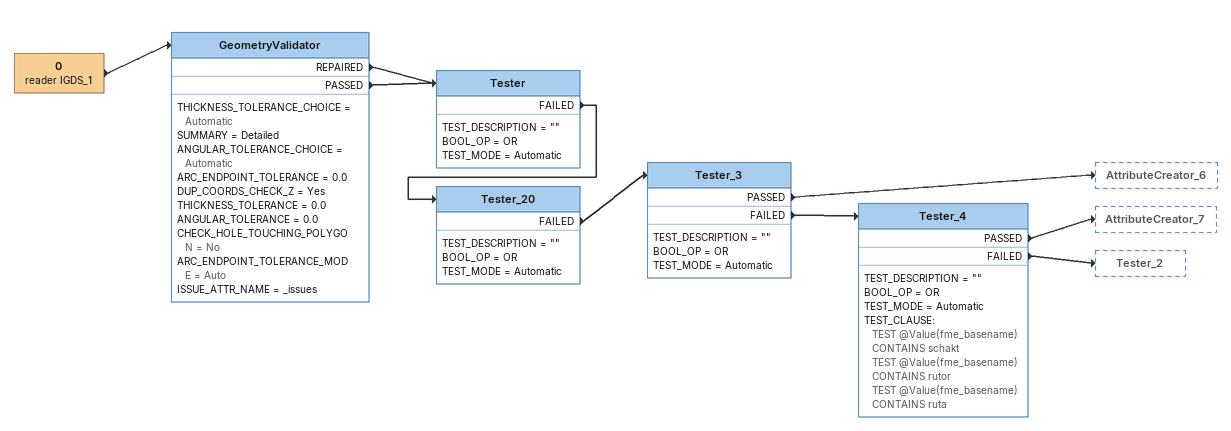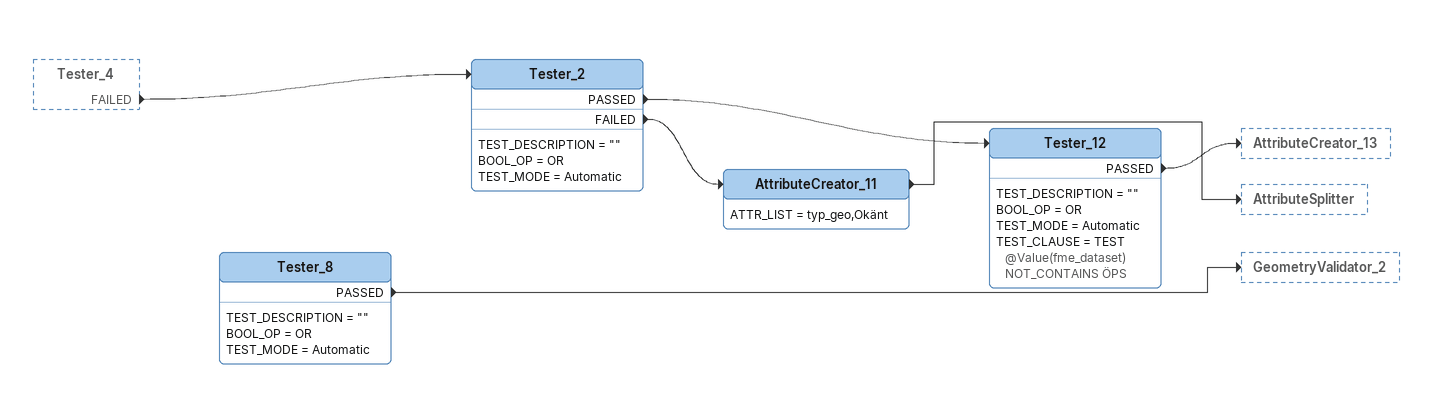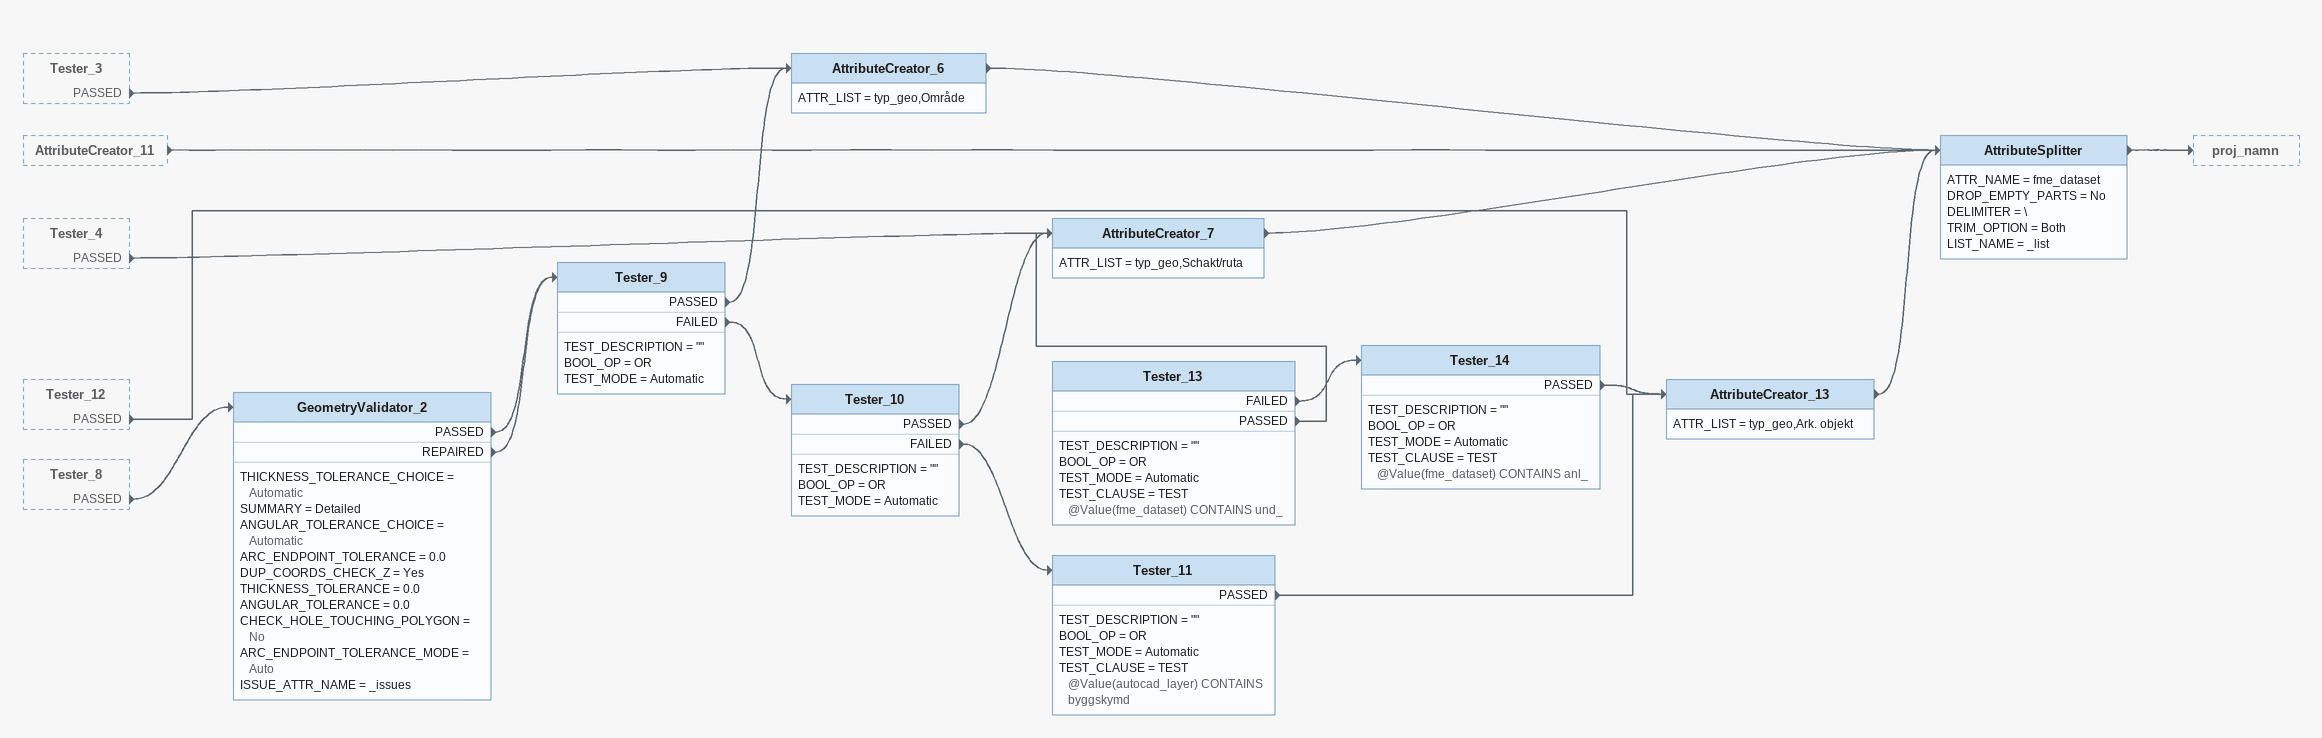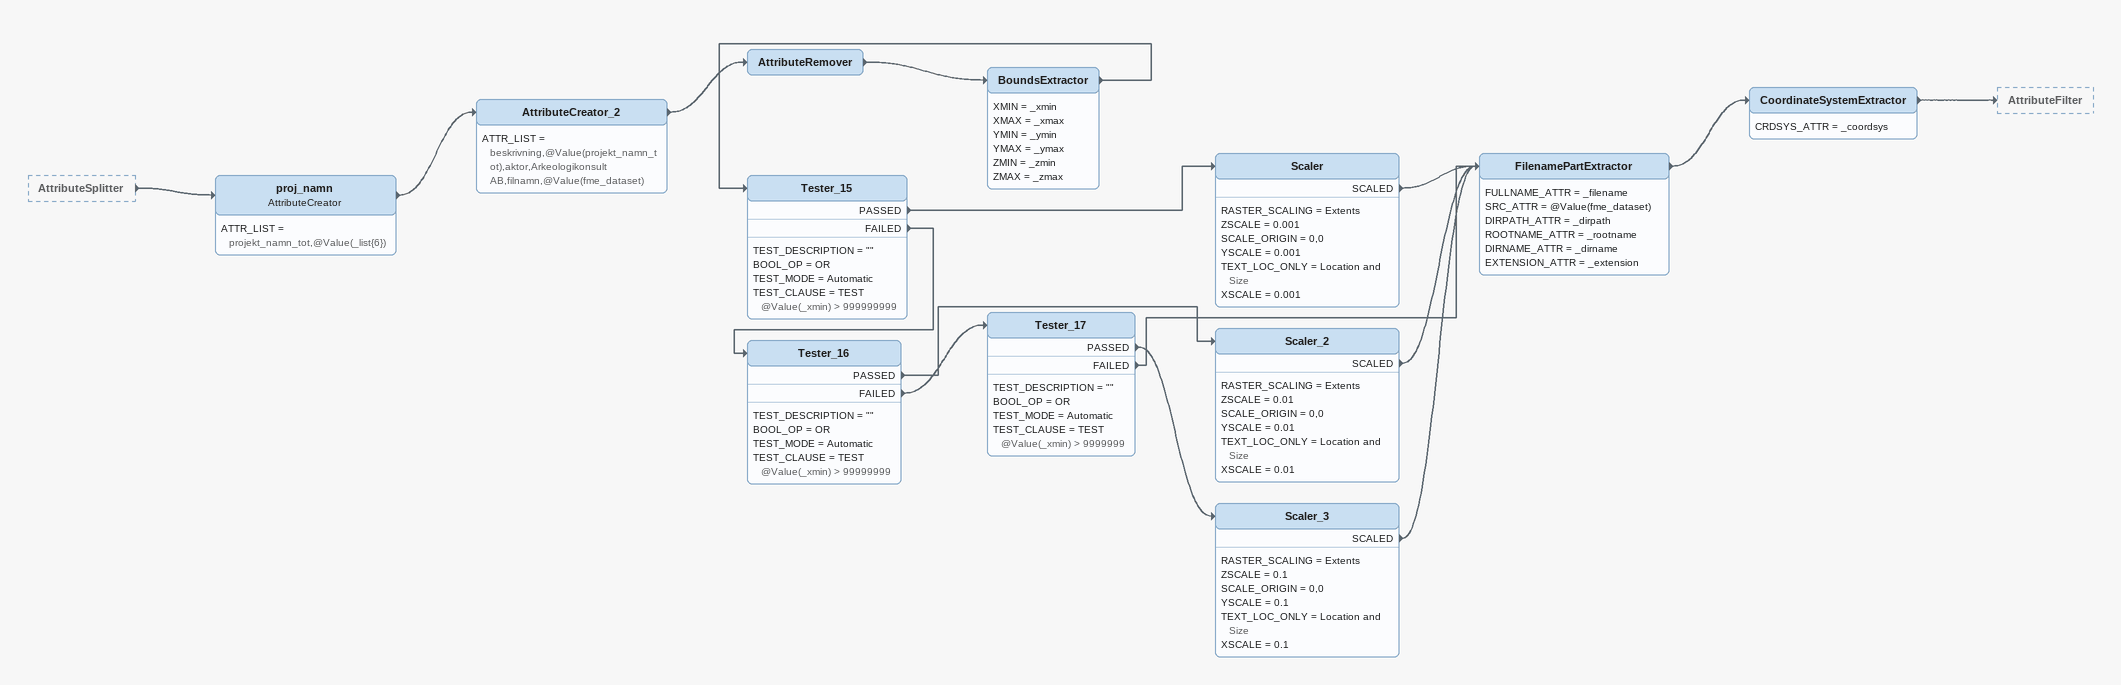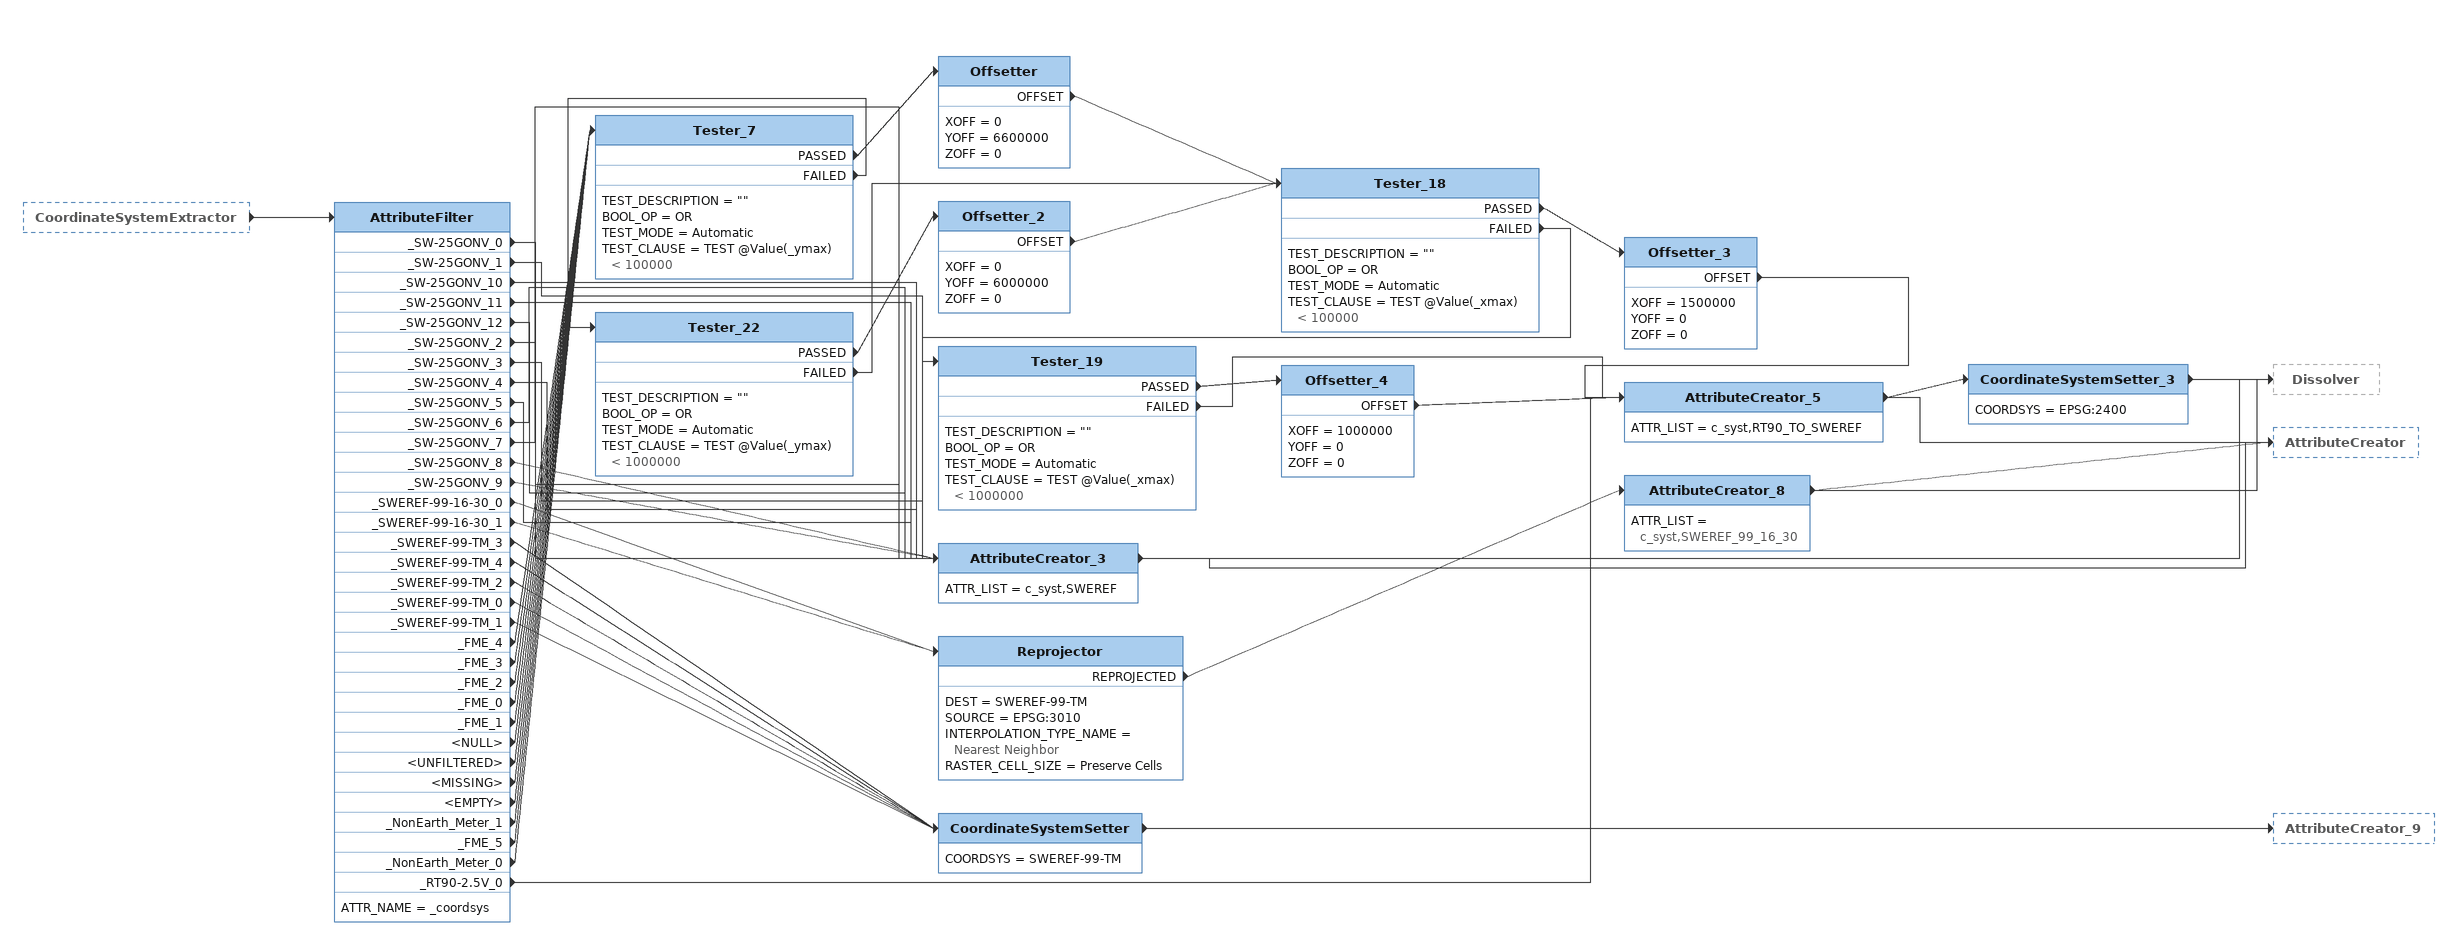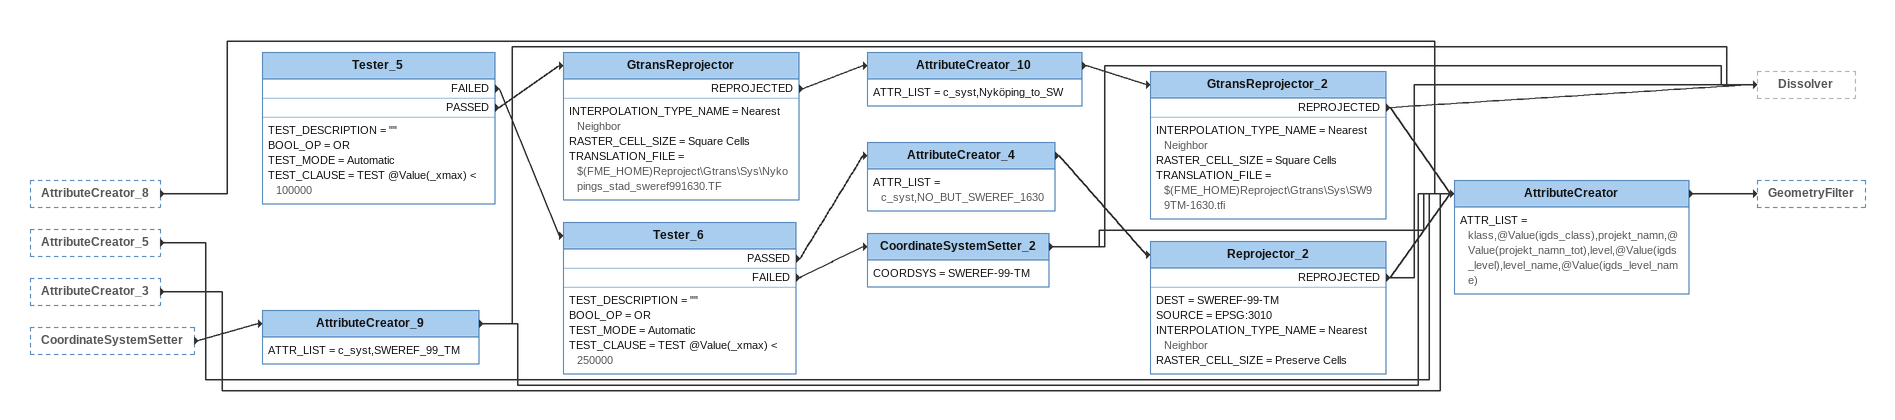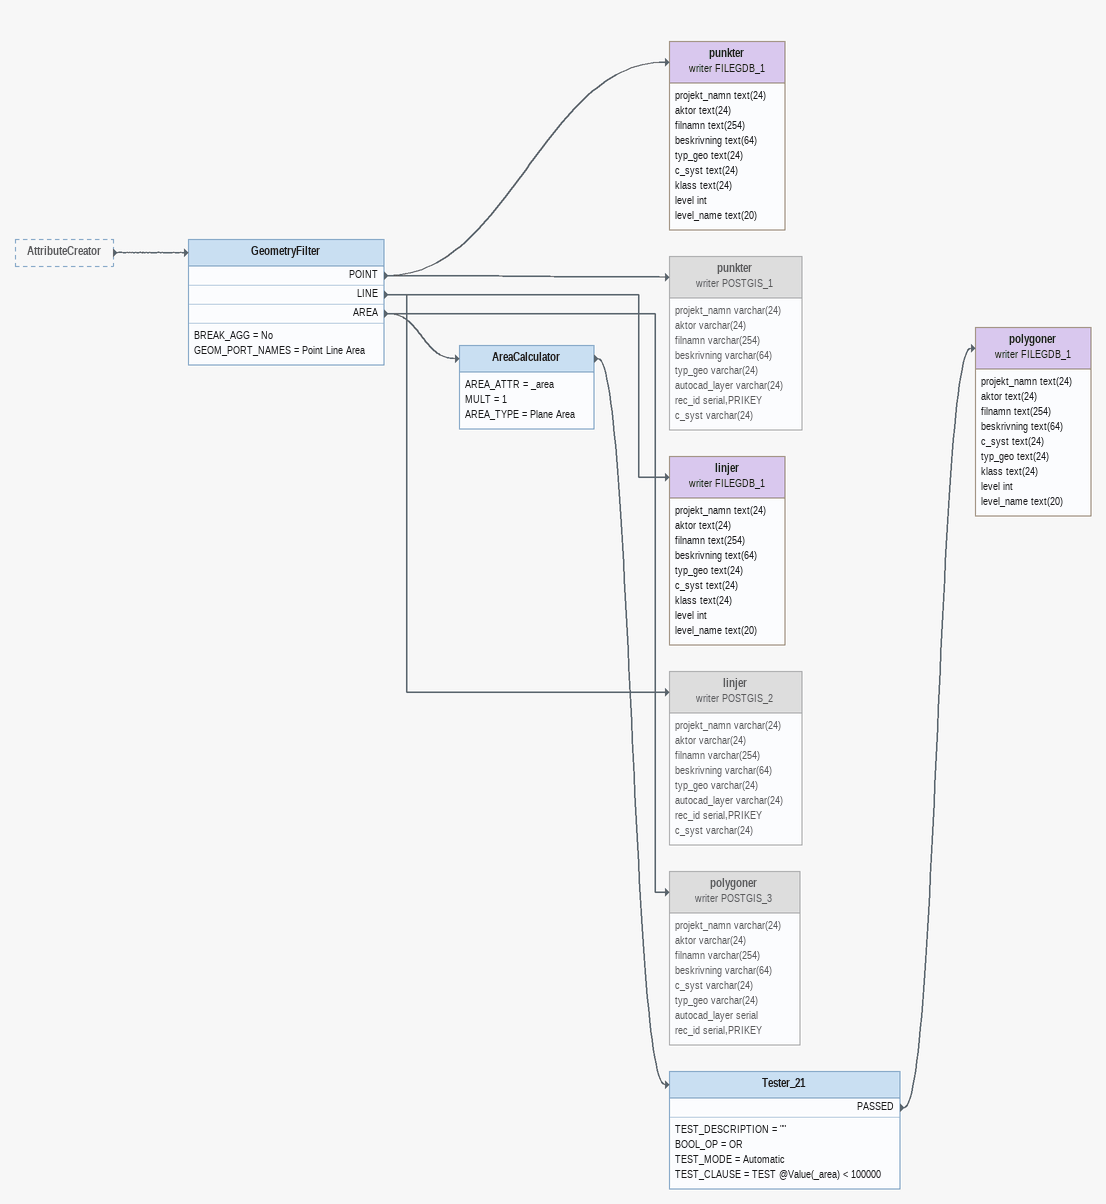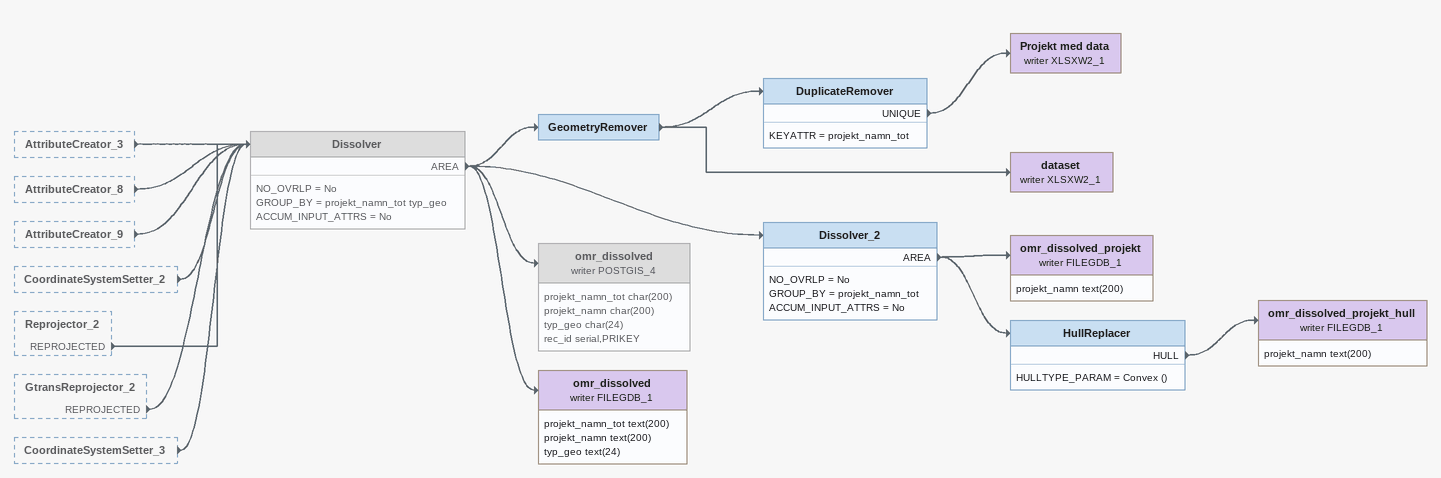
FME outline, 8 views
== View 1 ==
0 (reader IGDS_1)
    -> GeometryValidator
GeometryValidator
    THICKNESS_TOLERANCE_CHOICE = Automatic
    SUMMARY = Detailed
    ANGULAR_TOLERANCE_CHOICE = Automatic
    ARC_ENDPOINT_TOLERANCE = 0.0
    DUP_COORDS_CHECK_Z = Yes
    THICKNESS_TOLERANCE = 0.0
    ANGULAR_TOLERANCE = 0.0
    CHECK_HOLE_TOUCHING_POLYGON = No
    ARC_ENDPOINT_TOLERANCE_MODE = Auto
    ISSUE_ATTR_NAME = _issues
    REPAIRED -> Tester
    PASSED -> Tester
Tester
    TEST_DESCRIPTION = ""
    BOOL_OP = OR
    TEST_MODE = Automatic
    FAILED -> Tester_20
Tester_20
    TEST_DESCRIPTION = ""
    BOOL_OP = OR
    TEST_MODE = Automatic
    FAILED -> Tester_3
Tester_3
    TEST_DESCRIPTION = ""
    BOOL_OP = OR
    TEST_MODE = Automatic
    PASSED -> AttributeCreator_6
    FAILED -> Tester_4
Tester_4
    TEST_DESCRIPTION = ""
    BOOL_OP = OR
    TEST_MODE = Automatic
    TEST_CLAUSE:
      TEST @Value(fme_basename) CONTAINS schakt
      TEST @Value(fme_basename) CONTAINS rutor
      TEST @Value(fme_basename) CONTAINS ruta
    PASSED -> AttributeCreator_7
    FAILED -> Tester_2

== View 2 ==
Tester_4 [outside]
    FAILED -> Tester_2
Tester_2
    TEST_DESCRIPTION = ""
    BOOL_OP = OR
    TEST_MODE = Automatic
    PASSED -> Tester_12
    FAILED -> AttributeCreator_11
Tester_12
    TEST_DESCRIPTION = ""
    BOOL_OP = OR
    TEST_MODE = Automatic
    TEST_CLAUSE = TEST @Value(fme_dataset) NOT_CONTAINS ÖPS
    PASSED -> AttributeCreator_13
AttributeCreator_11
    ATTR_LIST = typ_geo,Okänt
    -> AttributeSplitter
Tester_8
    TEST_DESCRIPTION = ""
    BOOL_OP = OR
    TEST_MODE = Automatic
    PASSED -> GeometryValidator_2

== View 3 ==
Tester_3 [outside]
    PASSED -> AttributeCreator_6
AttributeCreator_11 [outside]
    -> AttributeSplitter
Tester_4 [outside]
    PASSED -> AttributeCreator_7
Tester_12 [outside]
    PASSED -> AttributeCreator_13
Tester_8 [outside]
    PASSED -> GeometryValidator_2
GeometryValidator_2
    THICKNESS_TOLERANCE_CHOICE = Automatic
    SUMMARY = Detailed
    ANGULAR_TOLERANCE_CHOICE = Automatic
    ARC_ENDPOINT_TOLERANCE = 0.0
    DUP_COORDS_CHECK_Z = Yes
    THICKNESS_TOLERANCE = 0.0
    ANGULAR_TOLERANCE = 0.0
    CHECK_HOLE_TOUCHING_POLYGON = No
    ARC_ENDPOINT_TOLERANCE_MODE = Auto
    ISSUE_ATTR_NAME = _issues
    PASSED -> Tester_9
    REPAIRED -> Tester_9
Tester_9
    TEST_DESCRIPTION = ""
    BOOL_OP = OR
    TEST_MODE = Automatic
    PASSED -> AttributeCreator_6
    FAILED -> Tester_10
AttributeCreator_6
    ATTR_LIST = typ_geo,Område
    -> AttributeSplitter
Tester_10
    TEST_DESCRIPTION = ""
    BOOL_OP = OR
    TEST_MODE = Automatic
    PASSED -> AttributeCreator_7
    FAILED -> Tester_11
Tester_11
    TEST_DESCRIPTION = ""
    BOOL_OP = OR
    TEST_MODE = Automatic
    TEST_CLAUSE = TEST @Value(autocad_layer) CONTAINS byggskymd
    PASSED -> AttributeCreator_13
Tester_13
    TEST_DESCRIPTION = ""
    BOOL_OP = OR
    TEST_MODE = Automatic
    TEST_CLAUSE = TEST @Value(fme_dataset) CONTAINS und_
    FAILED -> Tester_14
    PASSED -> AttributeCreator_7
AttributeCreator_7
    ATTR_LIST = typ_geo,Schakt/ruta
    -> AttributeSplitter
Tester_14
    TEST_DESCRIPTION = ""
    BOOL_OP = OR
    TEST_MODE = Automatic
    TEST_CLAUSE = TEST @Value(fme_dataset) CONTAINS anl_
    PASSED -> AttributeCreator_13
AttributeCreator_13
    ATTR_LIST = typ_geo,Ark. objekt
    -> AttributeSplitter
AttributeSplitter
    ATTR_NAME = fme_dataset
    DROP_EMPTY_PARTS = No
    DELIMITER = \
    TRIM_OPTION = Both
    LIST_NAME = _list
    -> proj_namn

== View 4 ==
AttributeSplitter [outside]
    -> proj_namn
proj_namn: AttributeCreator
    ATTR_LIST = projekt_namn_tot,@Value(_list{6})
    -> AttributeCreator_2
AttributeCreator_2
    ATTR_LIST = beskrivning,@Value(projekt_namn_tot),aktor,Arkeologikonsult AB,filnamn,@Value(fme_dataset)
    -> AttributeRemover
AttributeRemover
    -> BoundsExtractor
BoundsExtractor
    XMIN = _xmin
    XMAX = _xmax
    YMIN = _ymin
    YMAX = _ymax
    ZMIN = _zmin
    ZMAX = _zmax
    -> Tester_15
Tester_15
    TEST_DESCRIPTION = ""
    BOOL_OP = OR
    TEST_MODE = Automatic
    TEST_CLAUSE = TEST @Value(_xmin) > 999999999
    PASSED -> Scaler
    FAILED -> Tester_16
Scaler
    RASTER_SCALING = Extents
    ZSCALE = 0.001
    SCALE_ORIGIN = 0,0
    YSCALE = 0.001
    TEXT_LOC_ONLY = Location and Size
    XSCALE = 0.001
    SCALED -> FilenamePartExtractor
Tester_16
    TEST_DESCRIPTION = ""
    BOOL_OP = OR
    TEST_MODE = Automatic
    TEST_CLAUSE = TEST @Value(_xmin) > 99999999
    PASSED -> Scaler_2
    FAILED -> Tester_17
Scaler_2
    RASTER_SCALING = Extents
    ZSCALE = 0.01
    SCALE_ORIGIN = 0,0
    YSCALE = 0.01
    TEXT_LOC_ONLY = Location and Size
    XSCALE = 0.01
    SCALED -> FilenamePartExtractor
Tester_17
    TEST_DESCRIPTION = ""
    BOOL_OP = OR
    TEST_MODE = Automatic
    TEST_CLAUSE = TEST @Value(_xmin) > 9999999
    PASSED -> Scaler_3
    FAILED -> FilenamePartExtractor
Scaler_3
    RASTER_SCALING = Extents
    ZSCALE = 0.1
    SCALE_ORIGIN = 0,0
    YSCALE = 0.1
    TEXT_LOC_ONLY = Location and Size
    XSCALE = 0.1
    SCALED -> FilenamePartExtractor
FilenamePartExtractor
    FULLNAME_ATTR = _filename
    SRC_ATTR = @Value(fme_dataset)
    DIRPATH_ATTR = _dirpath
    ROOTNAME_ATTR = _rootname
    DIRNAME_ATTR = _dirname
    EXTENSION_ATTR = _extension
    -> CoordinateSystemExtractor
CoordinateSystemExtractor
    CRDSYS_ATTR = _coordsys
    -> AttributeFilter

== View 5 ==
CoordinateSystemExtractor [outside]
    -> AttributeFilter
AttributeFilter
    ATTR_NAME = _coordsys
    _SW-25GONV_0 -> AttributeCreator_3
    _SW-25GONV_1 -> AttributeCreator_3
    _SW-25GONV_10 -> AttributeCreator_3
    _SW-25GONV_11 -> AttributeCreator_3
    _SW-25GONV_12 -> AttributeCreator_3
    _SW-25GONV_2 -> AttributeCreator_3
    _SW-25GONV_3 -> AttributeCreator_3
    _SW-25GONV_4 -> AttributeCreator_3
    _SW-25GONV_5 -> AttributeCreator_3
    _SW-25GONV_6 -> AttributeCreator_3
    _SW-25GONV_7 -> AttributeCreator_3
    _SW-25GONV_8 -> AttributeCreator_3
    _SW-25GONV_9 -> AttributeCreator_3
    _SWEREF-99-16-30_0 -> Reprojector
    _SWEREF-99-16-30_1 -> Reprojector
    _SWEREF-99-TM_3 -> CoordinateSystemSetter
    _SWEREF-99-TM_4 -> CoordinateSystemSetter
    _SWEREF-99-TM_2 -> CoordinateSystemSetter
    _SWEREF-99-TM_0 -> CoordinateSystemSetter
    _SWEREF-99-TM_1 -> CoordinateSystemSetter
    _FME_4 -> Tester_7
    _FME_3 -> Tester_7
    _FME_2 -> Tester_7
    _FME_0 -> Tester_7
    _FME_1 -> Tester_7
    <NULL> -> Tester_7
    <UNFILTERED> -> Tester_7
    <MISSING> -> Tester_7
    <EMPTY> -> Tester_7
    _NonEarth_Meter_1 -> Tester_7
    _FME_5 -> Tester_7
    _NonEarth_Meter_0 -> Tester_7
    _RT90-2.5V_0 -> AttributeCreator_5
Tester_7
    TEST_DESCRIPTION = ""
    BOOL_OP = OR
    TEST_MODE = Automatic
    TEST_CLAUSE = TEST @Value(_ymax) < 100000
    PASSED -> Offsetter
    FAILED -> Tester_22
Offsetter
    XOFF = 0
    YOFF = 6600000
    ZOFF = 0
    OFFSET -> Tester_18
Tester_22
    TEST_DESCRIPTION = ""
    BOOL_OP = OR
    TEST_MODE = Automatic
    TEST_CLAUSE = TEST @Value(_ymax) < 1000000
    PASSED -> Offsetter_2
    FAILED -> Tester_18
Offsetter_2
    XOFF = 0
    YOFF = 6000000
    ZOFF = 0
    OFFSET -> Tester_18
Tester_18
    TEST_DESCRIPTION = ""
    BOOL_OP = OR
    TEST_MODE = Automatic
    TEST_CLAUSE = TEST @Value(_xmax) < 100000
    PASSED -> Offsetter_3
    FAILED -> Tester_19
Offsetter_3
    XOFF = 1500000
    YOFF = 0
    ZOFF = 0
    OFFSET -> AttributeCreator_5
Tester_19
    TEST_DESCRIPTION = ""
    BOOL_OP = OR
    TEST_MODE = Automatic
    TEST_CLAUSE = TEST @Value(_xmax) < 1000000
    PASSED -> Offsetter_4
    FAILED -> AttributeCreator_5
Offsetter_4
    XOFF = 1000000
    YOFF = 0
    ZOFF = 0
    OFFSET -> AttributeCreator_5
AttributeCreator_5
    ATTR_LIST = c_syst,RT90_TO_SWEREF
    -> AttributeCreator
    -> CoordinateSystemSetter_3
CoordinateSystemSetter_3
    COORDSYS = EPSG:2400
    -> Dissolver
AttributeCreator_3
    ATTR_LIST = c_syst,SWEREF
    -> Dissolver
    -> AttributeCreator
Reprojector
    DEST = SWEREF-99-TM
    SOURCE = EPSG:3010
    INTERPOLATION_TYPE_NAME = Nearest Neighbor
    RASTER_CELL_SIZE = Preserve Cells
    REPROJECTED -> AttributeCreator_8
AttributeCreator_8
    ATTR_LIST = c_syst,SWEREF_99_16_30
    -> Dissolver
    -> AttributeCreator
CoordinateSystemSetter
    COORDSYS = SWEREF-99-TM
    -> AttributeCreator_9

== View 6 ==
AttributeCreator_8 [outside]
    -> AttributeCreator
AttributeCreator_5 [outside]
    -> AttributeCreator
AttributeCreator_3 [outside]
    -> AttributeCreator
CoordinateSystemSetter [outside]
    -> AttributeCreator_9
AttributeCreator_9
    ATTR_LIST = c_syst,SWEREF_99_TM
    -> Dissolver
    -> AttributeCreator
Tester_5
    TEST_DESCRIPTION = ""
    BOOL_OP = OR
    TEST_MODE = Automatic
    TEST_CLAUSE = TEST @Value(_xmax) < 100000
    FAILED -> Tester_6
    PASSED -> GtransReprojector
GtransReprojector
    INTERPOLATION_TYPE_NAME = Nearest Neighbor
    RASTER_CELL_SIZE = Square Cells
    TRANSLATION_FILE = $(FME_HOME)Reproject\Gtrans\Sys\Nykopings_stad_sweref991630.TF
    REPROJECTED -> AttributeCreator_10
AttributeCreator_10
    ATTR_LIST = c_syst,Nyköping_to_SW
    -> GtransReprojector_2
GtransReprojector_2
    INTERPOLATION_TYPE_NAME = Nearest Neighbor
    RASTER_CELL_SIZE = Square Cells
    TRANSLATION_FILE = $(FME_HOME)Reproject\Gtrans\Sys\SW99TM-1630.tfi
    REPROJECTED -> Dissolver
    REPROJECTED -> AttributeCreator
Tester_6
    TEST_DESCRIPTION = ""
    BOOL_OP = OR
    TEST_MODE = Automatic
    TEST_CLAUSE = TEST @Value(_xmax) < 250000
    PASSED -> AttributeCreator_4
    FAILED -> CoordinateSystemSetter_2
AttributeCreator_4
    ATTR_LIST = c_syst,NO_BUT_SWEREF_1630
    -> Reprojector_2
Reprojector_2
    DEST = SWEREF-99-TM
    SOURCE = EPSG:3010
    INTERPOLATION_TYPE_NAME = Nearest Neighbor
    RASTER_CELL_SIZE = Preserve Cells
    REPROJECTED -> Dissolver
    REPROJECTED -> AttributeCreator
CoordinateSystemSetter_2
    COORDSYS = SWEREF-99-TM
    -> Dissolver
    -> AttributeCreator
AttributeCreator
    ATTR_LIST = klass,@Value(igds_class),projekt_namn,@Value(projekt_namn_tot),level,@Value(igds_level),level_name,@Value(igds_level_name)
    -> GeometryFilter

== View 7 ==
AttributeCreator [outside]
    -> GeometryFilter
GeometryFilter
    BREAK_AGG = No
    GEOM_PORT_NAMES = Point Line Area
    POINT -> punkter (writer FILEGDB_1)
    LINE -> linjer (writer FILEGDB_1)
    POINT -> punkter (writer POSTGIS_1)
    LINE -> linjer (writer POSTGIS_2)
    AREA -> polygoner (writer POSTGIS_3)
    AREA -> AreaCalculator
punkter (writer FILEGDB_1)
    attributes: projekt_namn text(24), aktor text(24), filnamn text(254), beskrivning text(64), typ_geo text(24), c_syst text(24), klass text(24), level int, level_name text(20)
punkter (writer POSTGIS_1) [off]
    attributes: projekt_namn varchar(24), aktor varchar(24), filnamn varchar(254), beskrivning varchar(64), typ_geo varchar(24), autocad_layer varchar(24), rec_id serial,PRIKEY, c_syst varchar(24)
linjer (writer FILEGDB_1)
    attributes: projekt_namn text(24), aktor text(24), filnamn text(254), beskrivning text(64), typ_geo text(24), c_syst text(24), klass text(24), level int, level_name text(20)
linjer (writer POSTGIS_2) [off]
    attributes: projekt_namn varchar(24), aktor varchar(24), filnamn varchar(254), beskrivning varchar(64), typ_geo varchar(24), autocad_layer varchar(24), rec_id serial,PRIKEY, c_syst varchar(24)
polygoner (writer POSTGIS_3) [off]
    attributes: projekt_namn varchar(24), aktor varchar(24), filnamn varchar(254), beskrivning varchar(64), c_syst varchar(24), typ_geo varchar(24), autocad_layer serial, rec_id serial,PRIKEY
AreaCalculator
    AREA_ATTR = _area
    MULT = 1
    AREA_TYPE = Plane Area
    -> Tester_21
Tester_21
    TEST_DESCRIPTION = ""
    BOOL_OP = OR
    TEST_MODE = Automatic
    TEST_CLAUSE = TEST @Value(_area) < 100000
    PASSED -> polygoner (writer FILEGDB_1)
polygoner (writer FILEGDB_1)
    attributes: projekt_namn text(24), aktor text(24), filnamn text(254), beskrivning text(64), c_syst text(24), typ_geo text(24), klass text(24), level int, level_name text(20)

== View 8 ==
AttributeCreator_3 [outside]
    -> Dissolver
AttributeCreator_8 [outside]
    -> Dissolver
AttributeCreator_9 [outside]
    -> Dissolver
CoordinateSystemSetter_2 [outside]
    -> Dissolver
Reprojector_2 [outside]
    REPROJECTED -> Dissolver
GtransReprojector_2 [outside]
    REPROJECTED -> Dissolver
CoordinateSystemSetter_3 [outside]
    -> Dissolver
Dissolver [off]
    NO_OVRLP = No
    GROUP_BY = projekt_namn_tot typ_geo
    ACCUM_INPUT_ATTRS = No
    AREA -> GeometryRemover
    AREA -> omr_dissolved (writer POSTGIS_4)
    AREA -> omr_dissolved (writer FILEGDB_1)
    AREA -> Dissolver_2
GeometryRemover
    -> DuplicateRemover
    -> dataset (writer XLSXW2_1)
DuplicateRemover
    KEYATTR = projekt_namn_tot
    UNIQUE -> Projekt med data (writer XLSXW2_1)
Projekt med data (writer XLSXW2_1)
dataset (writer XLSXW2_1)
Dissolver_2
    NO_OVRLP = No
    GROUP_BY = projekt_namn_tot
    ACCUM_INPUT_ATTRS = No
    AREA -> HullReplacer
    AREA -> omr_dissolved_projekt (writer FILEGDB_1)
omr_dissolved_projekt (writer FILEGDB_1)
    attributes: projekt_namn text(200)
HullReplacer
    HULLTYPE_PARAM = Convex ()
    HULL -> omr_dissolved_projekt_hull (writer FILEGDB_1)
omr_dissolved_projekt_hull (writer FILEGDB_1)
    attributes: projekt_namn text(200)
omr_dissolved (writer POSTGIS_4) [off]
    attributes: projekt_namn_tot char(200), projekt_namn char(200), typ_geo char(24), rec_id serial,PRIKEY
omr_dissolved (writer FILEGDB_1)
    attributes: projekt_namn_tot text(200), projekt_namn text(200), typ_geo text(24)
